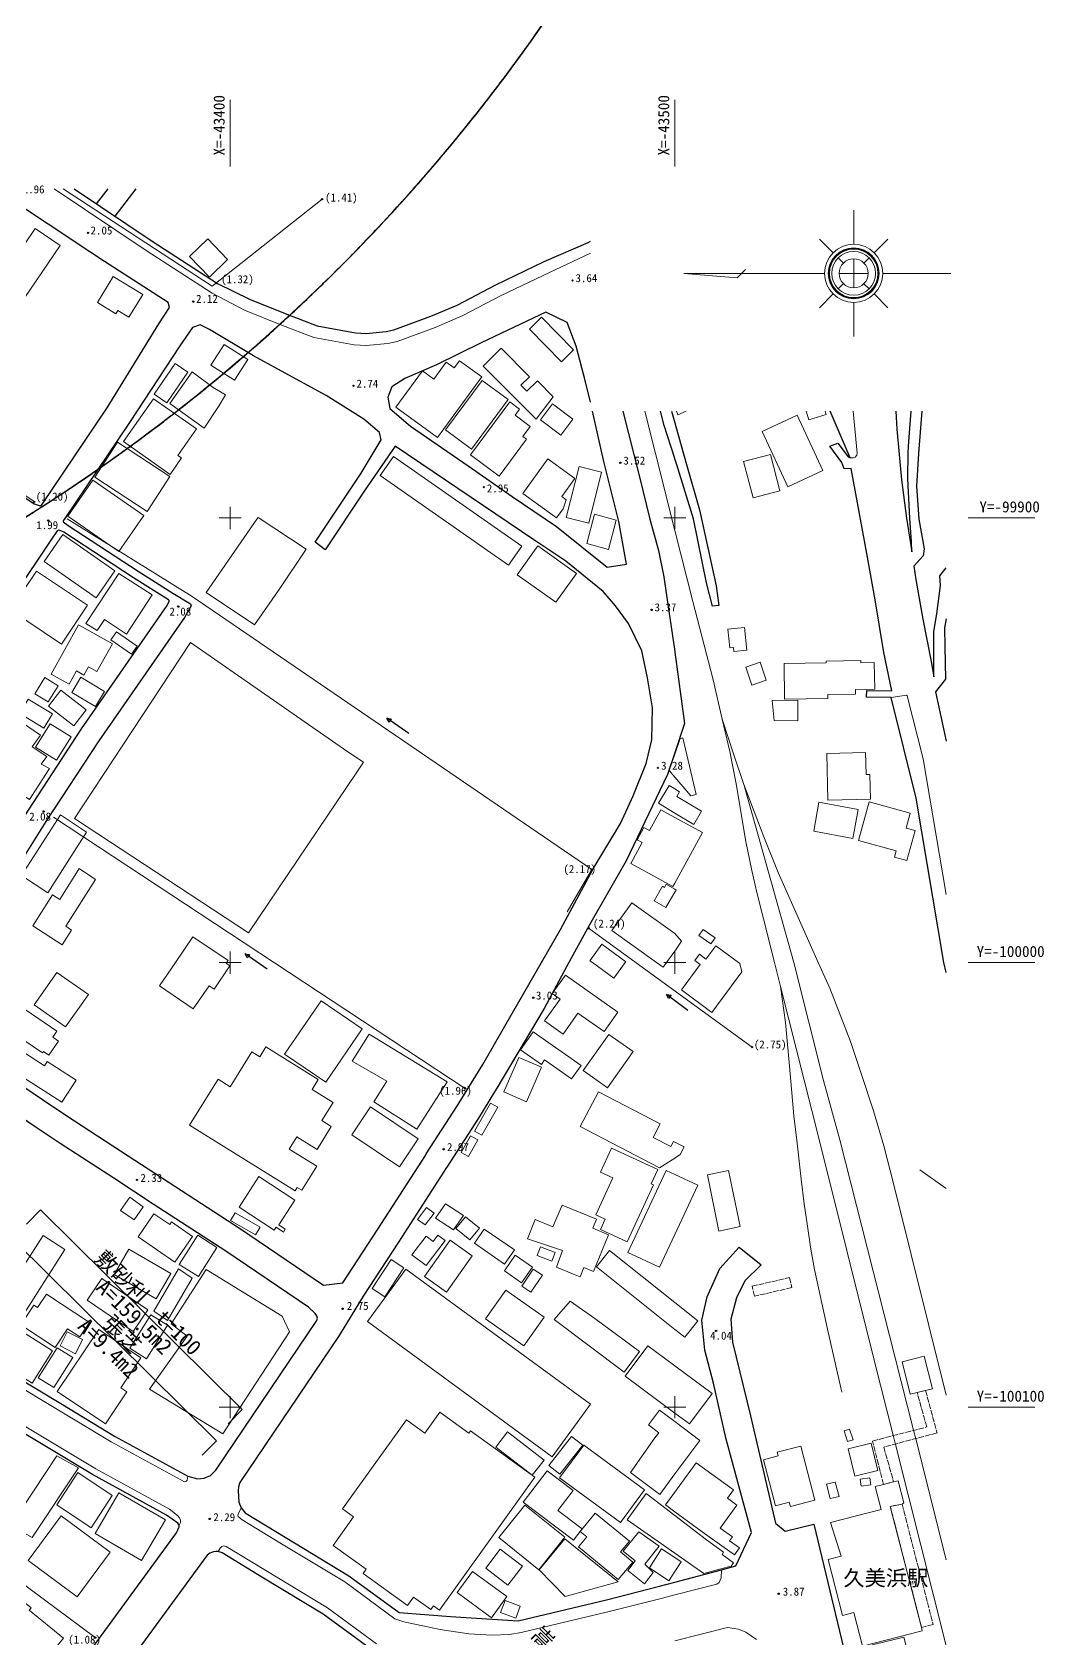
# Model space of a CAD drawing. Header units: metres. Extents: x -18 to 909, y -213 to 1219.
# Drawn here: x 595.5 to 823, y 227.9 to 589.3 of the extents above; entities that cross this region are included whole.
import ezdxf
from ezdxf.enums import TextEntityAlignment as Align

# ---------------------------------------------------------------- set-up
doc = ezdxf.new("R2010")
doc.units = ezdxf.units.M
doc.linetypes.add('CENTER', pattern=[5.08, 3.175, -0.635, 0.635, -0.635])
doc.linetypes.add('DASHED', pattern=[1.524, 1.27, -0.254])
for name, color, linetype in [('D-STR-HTXT', 7, 'Continuous'), ('S-SUV', 7, 'Continuous'), ('S-SUV-CELN', 7, 'Continuous'), ('S-SUV-HTXT', 7, 'Continuous'), ('S-SUV-RAIL', 7, 'Continuous'), ('S-SUV-RIV', 7, 'Continuous'), ('S-SUV-SRVR', 7, 'Continuous'), ('S-SUV-STR', 7, 'Continuous'), ('S-SUV-TTL', 7, 'Continuous')]:
    doc.layers.add(name, color=color, linetype=linetype)
doc.styles.add('JP', font='msgothic.ttc')

msp = doc.modelspace()

# ---------------------------------------------------------------- linework, layer by layer
at = {"layer": 'D-STR-HTXT', "lineweight": 18, "true_color": 0xff0000}
for p, q in [((594.19, 321.18), (597.36, 324.37)), ((597.36, 324.37), (642.72, 279.45)), ((591.53, 317.34), (636.89, 272.41)), ((639.55, 276.25), (642.72, 279.45)), ((633.72, 269.22), (636.89, 272.41))]:
    msp.add_line(p, q, dxfattribs=at)
at = {"layer": 'S-SUV', "lineweight": 13, "true_color": 0xffffff}
for p, q in [((780.23, 541.55), (780.23, 549.18)), ((772.51, 542.72), (775.6, 539.63)), ((787.94, 542.72), (784.85, 539.63)), ((776.76, 538.47), (777.91, 537.32)), ((783.7, 538.47), (782.54, 537.32)), ((773.68, 535), (742.05, 535)), ((742.05, 535), (754, 533.96)), ((754, 533.96), (755.93, 535.88)), ((783.5, 535), (776.96, 535)), ((780.23, 531.73), (780.23, 538.27)), ((802.05, 535), (786.77, 535)), ((776.76, 531.53), (777.91, 532.69)), ((783.7, 531.53), (782.54, 532.68)), ((772.51, 527.28), (775.6, 530.37)), ((780.23, 520.82), (780.23, 528.45)), ((787.94, 527.28), (784.85, 530.37))]:
    msp.add_line(p, q, dxfattribs=at)
for points in [[(721, 539.53), (711.79, 535.21), (700.95, 530.03), (692.18, 525.42), (686.08, 522.84), (677.59, 519.7), (675.48, 519.22), (670.62, 518.79), (667.86, 518.92), (658.79, 520.57), (651.38, 523.45), (643.25, 526.72), (635.93, 530.58), (621.11, 540.16), (600.39, 554)], [(779.41, 493.52), (780.22, 493.53), (780.59, 493.69), (780.95, 494.13), (781.01, 494.58), (780.1, 504)], [(801, 395.34), (795.85, 425.83), (792.27, 439.97), (792.1, 440.13), (788.66, 439.62)], [(626.37, 257.05), (609.75, 266.12), (593.68, 275.83), (574.39, 287.48), (555.36, 298.99), (537.51, 309.58), (517.74, 321.52), (494.84, 335.32), (491.26, 337.49), (485.45, 340.9), (472.05, 348.93), (453.22, 360.41), (427.79, 375.69), (420.65, 380)], [(434.21, 380), (456.84, 366.41), (475.66, 354.93), (489.06, 346.89), (494.86, 343.5), (498.51, 341.28), (521.27, 327.57), (541.08, 315.6), (558.98, 304.98), (577.65, 293.69), (597.03, 281.98), (613.24, 272.19), (629.73, 263.2)], [(630.45, 264.51), (630.32, 263.56), (630.14, 263.34), (629.73, 263.2)], [(628.53, 253.5), (628.79, 254.08), (628.82, 254.6), (628.59, 255.15), (628.17, 255.66), (626.37, 257.05)], [(642.47, 257.37), (641.85, 256.06), (641.75, 255.69), (641.79, 255.4), (642.72, 254.67)], [(642.72, 254.67), (651.56, 249.27), (665.76, 240.69), (677.01, 232.43)], [(637.27, 247.57), (637.78, 248.27), (638.11, 248.65), (638.47, 248.8), (639.07, 248.7)], [(639.07, 248.7), (647.99, 243.24), (661.87, 234.86), (672.87, 226.79)], [(740, 237.8), (749.45, 240.19), (749.99, 240.59), (750.4, 241.64), (750.51, 243.39)], [(705.41, 229.33), (725.27, 234.07), (737.21, 237.09), (740, 237.8)], [(740, 237.8), (740, 237.8)], [(677.01, 232.43), (679.07, 231.76), (687.22, 230), (693.64, 229.04), (698.81, 228.72), (702.83, 228.89), (705.41, 229.33)], [(740, 227.48), (751.88, 230.49), (754.32, 230.1), (755.96, 229.39), (758.38, 227.77)]]:
    msp.add_lwpolyline(points, dxfattribs=at)
at = {"layer": 'S-SUV', "lineweight": 25, "true_color": 0xffffff}
for points in [[(680.17, 431.53), (675.24, 434.95)], [(675.73, 434.07), (675.24, 434.95)], [(675.24, 434.95), (676.24, 434.81)], [(676.24, 434.81), (675.73, 434.07)], [(648.28, 378.5), (643.38, 381.96)], [(643.85, 381.07), (643.38, 381.96)], [(643.38, 381.96), (644.37, 381.81)], [(644.37, 381.81), (643.85, 381.07)], [(742.93, 369.2), (738.16, 372.85)], [(738.61, 371.94), (738.16, 372.85)], [(738.16, 372.85), (739.15, 372.66)], [(739.15, 372.66), (738.61, 371.94)]]:
    msp.add_lwpolyline(points, dxfattribs=at)
at = {"layer": 'S-SUV', "lineweight": 13, "true_color": 0xffffff}
for radius in [6.55, 5.72, 5.66, 5.59, 5.51, 5.45, 4.91, 3.27]:
    msp.add_circle((780.23, 535), radius, dxfattribs=at)
at = {"layer": 'S-SUV-CELN', "linetype": 'CENTER', "lineweight": 25, "true_color": 0xffffff}
for start, end in [(248.8722, 247.7276), (251.6868, 248.8722), (251.7369, 251.6868), (254.6017, 251.7369), (255.646, 254.6017)]:
    msp.add_arc((381.66, 819.2), 400, start, end, dxfattribs=at)
at = {"layer": 'S-SUV-RAIL', "lineweight": 13, "true_color": 0xffffff}
for points in [[(740, 477.17), (735.62, 494.46), (733.22, 504)], [(740, 477.17), (740, 477.17)], [(750.62, 434.77), (748.65, 443.6), (744.05, 461.19), (740, 477.17)], [(762.41, 380), (759.92, 389.86), (758.42, 395.78), (757.34, 400.72), (755.96, 407.19), (753.77, 420.22), (752.35, 427.48), (750.62, 434.77)], [(755.5, 420.03), (753.27, 426.75), (750.62, 434.77)], [(772.27, 380), (763.25, 400.29), (760.01, 408.28), (757.83, 413.95), (755.5, 420.03)], [(766.8, 380), (758.82, 408.35), (755.5, 420.03)], [(763.77, 374.62), (762.41, 380)], [(762.41, 380), (762.41, 380)], [(766.8, 380), (773.47, 353.5), (777.08, 340.14), (789.59, 291.1), (793.67, 274.85)], [(766.8, 380), (766.8, 380)], [(774.83, 374.25), (772.27, 380)], [(772.27, 380), (772.27, 380)], [(763.77, 374.62), (764.9, 366.49), (765.77, 356.71), (766.74, 345.55), (767.49, 339.35), (768.4, 331.3), (769.08, 325.76), (769.84, 320.71), (770.6, 315.57), (771.41, 310.97), (774.36, 297.58), (777.57, 283.41)], [(772.65, 339.58), (763.77, 374.62)], [(801, 282.73), (789.16, 330.33), (787.01, 338.75), (784.69, 346.65), (782.02, 354.84), (779.54, 362.25), (774.83, 374.25)], [(789.09, 273.7), (784.85, 290.56), (772.65, 339.58)], [(793.67, 274.85), (794.17, 272.86)], [(789.61, 271.64), (789.09, 273.7)], [(801, 226.33), (789.61, 271.64)], [(794.17, 272.86), (801, 245.68)]]:
    msp.add_lwpolyline(points, dxfattribs=at)
at = {"layer": 'S-SUV-RIV', "lineweight": 13, "true_color": 0x0000ff}
for points in [[(602.4, 554), (635.93, 532.12), (660.69, 551.7)], [(505.21, 543.47), (523.66, 531.96), (540.09, 520.43), (560.3, 507.16), (578.03, 495.62), (596.11, 483.53)], [(721.32, 400.9), (631.46, 462.35), (603.31, 479.83)], [(692.84, 351.66), (600.26, 412.71)], [(721.32, 400.9), (715.79, 391.42)], [(757.4, 360.97), (720.62, 387.72)], [(795.11, 333.37), (801, 329.18)], [(609.65, 228.18), (542.63, 278.02), (502.03, 285.02)]]:
    msp.add_lwpolyline(points, dxfattribs=at)
at = {"layer": 'S-SUV-SRVR', "lineweight": 25, "true_color": 0x808080}
for points in [[(608.42, 539.82), (589.69, 552.32), (587.12, 554)], [(604.89, 554), (622.48, 542.25), (637.16, 532.75), (644.35, 529.19), (652.37, 525.96), (659.53, 523.18), (668.16, 521.61), (670.57, 521.49), (675.05, 521.89), (676.81, 522.3), (685.09, 525.35), (691.02, 527.86), (699.74, 532.45), (710.63, 537.65), (720.48, 541.95)], [(612.46, 554), (609.89, 550.66)], [(618.76, 554), (614.06, 547.88)], [(720.48, 541.95), (721, 542.22)], [(623.95, 523.62), (626.35, 527.35), (626.03, 528.48), (611.72, 537.64), (608.42, 539.82)], [(523.29, 531.38), (534.98, 523.3), (554.02, 510.85), (578.53, 494.82), (595.89, 483.16)], [(721, 506), (719.94, 510.63), (717.79, 518.64), (715.77, 523.96), (710.96, 526.26), (696.41, 519.35), (686.4, 514.45), (679.25, 511.37), (676.32, 509.49), (675.43, 507.19)], [(597.77, 483.19), (612.3, 504.73), (623.95, 523.62)], [(659.08, 474.55), (669.45, 490.08), (673.94, 497.58), (673.61, 499.22), (670.07, 502.21), (661.58, 507.53), (654.02, 511.66), (645.23, 516.48), (635.35, 522.37), (633.26, 523.4), (631.51, 522.83), (628.66, 518.7)], [(628.66, 518.7), (617.32, 501.44), (602.78, 479.89)], [(675.43, 507.19), (675.92, 504.57), (680.56, 500.61), (693.5, 491.69), (703.44, 484.84), (713.4, 478.09), (724.82, 468.9), (729.11, 469.63), (727.44, 479.2), (724.06, 492.65), (721.46, 504)], [(728.32, 504), (732.08, 489.27), (734.41, 479.7), (736.33, 472.7), (737.52, 466.73), (738.64, 458.99), (740, 449.98)], [(740, 493.33), (737.58, 500.77), (736.79, 504)], [(739.29, 504), (740, 501.39)], [(779.41, 493.52), (774.95, 504)], [(789.68, 504), (789.9, 499.98), (790.98, 488.53), (792.13, 479.96), (793.27, 472.4)], [(792.65, 497.17), (793.15, 504)], [(795.52, 504), (795.52, 503.99), (794.98, 496.46)], [(740, 501.39), (740, 501.39)], [(740, 501.39), (740.22, 500.58), (742.59, 492), (745.56, 481.8), (749.33, 464.74), (749.87, 460.28)], [(710.02, 380), (714.27, 387.43), (721.65, 401.05), (727.77, 411.26), (730.66, 417.49), (733.54, 424.75), (734.85, 430.11), (735, 437.25), (733.89, 444.07), (732.61, 450.1), (729.62, 456.27), (726.69, 460.23), (723.92, 463.46), (715.52, 470.26), (708.27, 475.08), (677.08, 496.17), (670.13, 486), (661.36, 472.81)], [(774.84, 496.12), (776.64, 496.84)], [(783.17, 441.19), (788.79, 441.11), (786.99, 449.7), (785.04, 461.6), (783.19, 471.98), (779.65, 491.09), (778.08, 491.04), (777.59, 492.49), (774.84, 496.12)], [(776.64, 496.84), (778.99, 493.76), (779.41, 493.52)], [(792.48, 494.75), (792.65, 497.17)], [(794.98, 496.46), (794.84, 494.46)], [(740, 493.32), (740, 493.33)], [(748.5, 460.13), (747.1, 465.39), (744.17, 479.8), (740.44, 491.96), (740, 493.32)], [(793.27, 472.4), (793.25, 474.6), (792.89, 479.96), (792.42, 488.77), (792.48, 494.75)], [(794.84, 494.46), (794.36, 487.14), (794.9, 479.73), (796.05, 473.08), (795.86, 471.44), (793.79, 469.13)], [(595.89, 483.16), (597.24, 482.71), (597.46, 482.78), (597.77, 483.19)], [(602.57, 476.79), (601.89, 477.11), (601.45, 477.22), (601.08, 477.06), (599.66, 475.02)], [(602.78, 479.89), (602.44, 479.34), (602.44, 479.12), (603.55, 478.3)], [(603.55, 478.3), (619.28, 468.04), (627.11, 463.08)], [(599.66, 475.02), (591.52, 462.77), (586.73, 455.71), (587.95, 454.84), (577.94, 440.49), (572.63, 432.61), (571.37, 433.43), (556.24, 408.59), (542, 387.15)], [(626.14, 461.56), (618.28, 466.54), (602.57, 476.79)], [(661.36, 472.81), (659.08, 474.55)], [(793.79, 469.13), (794.18, 466.14), (795.78, 457.24), (797.63, 447.67), (798.23, 444.23), (798.25, 451.24)], [(798.26, 454.49), (798.93, 458.42), (799.72, 464.78), (799.57, 467.01)], [(799.57, 467.01), (801, 468.75)], [(627.11, 463.08), (631.09, 460.67), (631.25, 460.2), (629.69, 457.62)], [(572.67, 380), (581.38, 393.32), (594.61, 414.28), (606.55, 432.53), (625.82, 460.3)], [(625.82, 460.3), (626.28, 461.29), (626.28, 461.4), (626.14, 461.56)], [(749.87, 460.28), (748.5, 460.13)], [(629.69, 457.62), (610.44, 429.9), (598.55, 411.73), (585.32, 390.77), (578.28, 380)], [(801, 457.27), (800.66, 455.27)], [(798.25, 451.24), (798.26, 454.49)], [(800.66, 455.27), (800.74, 451.07)], [(740, 449.98), (740, 449.98)], [(740, 449.98), (740.03, 449.78), (742.19, 433.8), (740, 427.18)], [(800.74, 451.07), (800.88, 443.75), (798.65, 440.85), (801, 429.81)], [(783.12, 439.71), (783.17, 441.19)], [(788.66, 439.62), (783.12, 439.71)], [(800.53, 380), (794.26, 416.97), (788.66, 439.62)], [(740, 427.18), (738.39, 422.31), (729.04, 402.87), (720.81, 388.51), (716.2, 380)], [(696.84, 357.06), (703.53, 368.67), (710.02, 380)], [(716.2, 380), (710.62, 369.69), (699.96, 351.76), (699.48, 350.94)], [(710.02, 380), (710.02, 380)], [(716.2, 380), (716.2, 380)], [(801, 377.76), (800.53, 380)], [(800.53, 380), (800.53, 380)], [(657.6, 302.47), (639.01, 315.1), (622.7, 325.65), (613.83, 331.5), (601.77, 339.33), (596.57, 342.77), (583.92, 351.29), (576.79, 355.8), (569.17, 360.88), (561.93, 365.49), (557.44, 368.38)], [(572.43, 365.91), (580.04, 360.83), (587.19, 356.32), (599.87, 347.78), (605.01, 344.38), (617.06, 336.55), (626.02, 330.65), (642.34, 320.08), (660.97, 307.44)], [(665.33, 308), (673.22, 320.07), (683.89, 336.62), (684.11, 336.96), (691.15, 347.86), (696.84, 357.06)], [(699.48, 350.94), (695.83, 344.97), (688.72, 333.95), (688.68, 333.89), (677.86, 317.11), (669.94, 304.99), (664.48, 296.13), (642.16, 263.06), (641.86, 262.1)], [(625.66, 255.73), (609, 264.83), (588.69, 277.1), (574.32, 285.77), (554.61, 297.69), (536.7, 308.31), (516.86, 320.3), (494.11, 334.01), (490.52, 336.19)], [(530.1, 323.93), (541.89, 316.86), (559.73, 306.28), (577.72, 295.4), (602.25, 280.59), (614, 273.49), (630.45, 264.51)], [(750.51, 243.39), (753.73, 244.3), (757.21, 251.85), (751.58, 272.8), (748.69, 285.42), (746.72, 292.83), (746.05, 299.59), (747.25, 304.8), (750.16, 311.16), (754.45, 315.98)], [(754.45, 315.98), (759.39, 312.05)], [(759.39, 312.05), (755.73, 308.42), (753.86, 304.59), (752.62, 299.79), (752.99, 294.64), (756.99, 278.04), (762.62, 253.95), (764.81, 252.11), (771.29, 253.72)], [(660.97, 307.44), (665.33, 308)], [(659.5, 299.48), (659.63, 300.04), (659.51, 300.52), (659.13, 301.06), (657.6, 302.47)], [(630.45, 264.51), (632.67, 263.89), (634.16, 264.04), (635.6, 264.61), (636.79, 265.83), (659.5, 299.48)], [(641.86, 262.1), (641.79, 261.21), (641.95, 258.63), (642.47, 257.37)], [(642.47, 257.37), (643.37, 256.26), (643.6, 256.12)], [(628.53, 253.5), (628.2, 253.92), (625.66, 255.73)], [(627.94, 251.77), (628.54, 253.13), (628.53, 253.5)], [(643.6, 256.12), (652.4, 250.75), (666.7, 242.11), (678.02, 233.8)], [(771.29, 253.72), (778.8, 222.17)], [(589.86, 199.61), (604.08, 219.16), (627.94, 251.77)], [(634.8, 246.76), (610.84, 214), (596.73, 194.61)], [(637.27, 247.57), (636.75, 247.56), (636.27, 247.44), (635.46, 247.21), (634.8, 246.76)], [(638.18, 247.25), (637.27, 247.57)], [(671.87, 225.42), (660.93, 233.45), (647.15, 241.77), (638.18, 247.25)], [(740, 240.67), (750.51, 243.39)], [(704.78, 231.95), (724.63, 236.69), (736.56, 239.78), (740, 240.67)], [(740, 240.67), (740, 240.67)], [(678.02, 233.8), (689.53, 232.93), (704.78, 231.95)]]:
    msp.add_lwpolyline(points, dxfattribs=at)
for centre in [(660.69, 551.7), (608, 544.11), (636.89, 532.8), (716.99, 533.39), (631.69, 528.64), (667.74, 509.73), (727.73, 492.4), (697.05, 486.91), (595.74, 483.41), (599.07, 479.41), (628.32, 460.04), (734.77, 459.29), (736.18, 423.79), (598.07, 413.98), (721.32, 400.9), (720.62, 387.72), (708.17, 372.09), (757.4, 360.97), (692.84, 351.66), (688.04, 338), (619.05, 331.14), (665.29, 302.16), (749.28, 297.14), (635.39, 254.86), (763.38, 238.06), (609.65, 228.18)]:
    msp.add_circle(centre, 0.15, dxfattribs=at)
at = {"layer": 'S-SUV-STR', "lineweight": 13, "true_color": 0x808080}
for points in [[(592.39, 527.47), (586.76, 531.28), (596.13, 545.11), (601.75, 541.3), (592.39, 527.47)], [(630.87, 538.81), (634.95, 542.74), (639.41, 538.1), (635.34, 534.18), (630.87, 538.81)], [(613.7, 534.31), (620.35, 530.25), (619.27, 528.49), (617.2, 525.17), (614.7, 526.61), (614.31, 525.93), (610.13, 528.45), (613.7, 534.31)], [(714.49, 515.12), (707.31, 522.43), (710.04, 525.11), (717.22, 517.81), (714.49, 515.12)], [(640.98, 510.96), (635.66, 514.34), (638.63, 519.02), (643.96, 515.64), (640.98, 510.96)], [(708.2, 502.84), (696.93, 514.16), (700.93, 518.14), (707.29, 511.74), (705.4, 509.86), (706.74, 508.52), (709.08, 510.84), (712.64, 507.26), (708.8, 502.2), (708.2, 502.84)], [(625.73, 505.87), (622.9, 507.85), (627.66, 514.74), (630.49, 512.77), (625.73, 505.87)], [(696.56, 511.76), (686.6, 498.09), (677.28, 504.89), (683.22, 513.06), (685.8, 511.18), (688.61, 515.04), (690.41, 513.73), (691.6, 515.36), (696.56, 511.76)], [(634.13, 500.16), (626.42, 505.74), (631.47, 512.87), (636.14, 509.36), (638.92, 507.67), (637.49, 505.3), (634.13, 500.16)], [(688.46, 499.8), (696.66, 510.91), (702.5, 506.61), (694.3, 495.49), (688.46, 499.8)], [(626.47, 489.8), (616, 497.17), (622.77, 506.8), (632.45, 500), (628.26, 494.04), (629.06, 493.48), (626.47, 489.8)], [(694.06, 494.15), (702.86, 506.1), (705.1, 504.45), (704.09, 503.07), (707.49, 500.56), (705.82, 498.29), (706.63, 497.69), (700.52, 489.39), (694.06, 494.15)], [(714.4, 498.64), (709.82, 502.03), (712.48, 505.63), (717.06, 502.23), (714.4, 498.64)], [(742.58, 504), (740.68, 503.18), (740.38, 504)], [(767.48, 503.08), (773.28, 490.66), (765.44, 487), (759.64, 499.42), (767.48, 503.08)], [(773.84, 504), (774.07, 503.23), (770.14, 502.05), (769.55, 504)], [(621.36, 481.47), (609.56, 489.13), (614.66, 497), (626.46, 489.34), (621.36, 481.47)], [(702.62, 469.4), (673.76, 489.57), (676.7, 493.78), (705.57, 473.61), (702.62, 469.4)], [(713.38, 479.99), (705.81, 485.52), (711.46, 493.26), (717.52, 488.83), (714.57, 484.79), (715.53, 484.09), (714.89, 482.05), (713.38, 479.99)], [(715.58, 480.07), (718.46, 491.55), (723.54, 490.27), (720.66, 478.79), (715.58, 480.07)], [(757.6, 484.51), (755.48, 492.69), (761.49, 494.24), (763.6, 486.07), (757.6, 484.51)], [(614.93, 472.42), (603.48, 480.37), (609.13, 488.52), (620.58, 480.57), (614.93, 472.42)], [(720.23, 474.21), (721.97, 480.82), (726.84, 479.53), (725.11, 472.93), (720.23, 474.21)], [(645.48, 455.94), (634.63, 463.19), (646, 479.71), (646.28, 480.13), (657.07, 472.95), (651.18, 464.12), (645.48, 455.94)], [(609.89, 462.04), (598.15, 470.2), (602.35, 476.25), (614.09, 468.09), (609.89, 462.04)], [(713.24, 461.02), (704.57, 467.21), (709.19, 473.69), (717.87, 467.5), (713.24, 461.02)], [(602.06, 451.62), (590.59, 459.32), (596.45, 468.05), (607.92, 460.34), (602.06, 451.62)], [(616.65, 453.89), (611.75, 457.12), (610.12, 454.66), (607.51, 456.27), (614.94, 467.53), (622.46, 462.68), (616.65, 453.89)], [(610.04, 445.47), (608.12, 446.54), (607.08, 444.64), (605.42, 445.58), (603.79, 442.64), (599.75, 444.88), (605.9, 455.93), (613.53, 451.69), (610.04, 445.47)], [(755.67, 455.37), (756.17, 450.27), (753.28, 449.99), (753.19, 450.87), (752.35, 450.79), (751.93, 455), (755.67, 455.37)], [(644.1, 386.67), (605, 412.41), (631.04, 451.98), (666.48, 427.38), (669.95, 425.07), (668.45, 422.82), (644.1, 386.67)], [(617.8, 449.32), (613.15, 452.55), (614.4, 454.39), (619.06, 451.16), (617.8, 449.32)], [(757.3, 442.42), (755.94, 446.46), (759.19, 447.54), (760.54, 443.5), (757.3, 442.42)], [(764.58, 447.27), (774.02, 447.41), (774.02, 447.78), (781.85, 447.9), (781.86, 447.44), (784.87, 447.48), (784.96, 441.5), (780.65, 441.44), (780.67, 440.35), (774.41, 440.25), (774.43, 439.42), (764.7, 439.27), (764.58, 447.27)], [(599.09, 438.61), (596.08, 440.45), (598.31, 444.1), (601.32, 442.26), (599.09, 438.61)], [(604.81, 433.21), (599.11, 437.63), (601.89, 441.26), (607.59, 436.85), (604.81, 433.21)], [(609.7, 437.56), (604.35, 440.77), (606.38, 444.15), (611.73, 440.94), (609.7, 437.56)], [(598.08, 432.75), (592.67, 436.05), (594.6, 439.22), (600.01, 435.92), (598.08, 432.75)], [(761.9, 438.92), (767.69, 439), (767.64, 434.35), (762.33, 434.41), (761.9, 438.92)], [(594.89, 416.65), (592.19, 418.37), (593.39, 420.11), (585.49, 425.49), (591.88, 434.87), (597.31, 431.17), (595.5, 428.52), (598.75, 426.36), (597.49, 424.6), (599.34, 423.63), (594.89, 416.65)], [(600.94, 425.48), (596.2, 428.44), (599.53, 433.68), (604.26, 430.73), (600.94, 425.48)], [(740, 426.83), (741.21, 430.41), (741.82, 430.55), (744.82, 417.8), (743.61, 417.51), (740, 421.72), (740, 421.72)], [(740, 421.72), (738.76, 423.17), (740, 426.83)], [(740, 426.83), (740, 426.83)], [(774.16, 427.01), (782.88, 427.21), (783, 422.3), (783.86, 422.32), (784, 416.72), (774.41, 416.49), (774.16, 427.01)], [(740, 413.61), (736.31, 415.81), (738.7, 419.83), (740, 419.05)], [(740, 419.05), (740, 419.05), (741.05, 418.42), (740.43, 417.37), (746.02, 414.04), (744.26, 411.07), (740, 413.61)], [(780.07, 407.93), (771.23, 409.54), (772.42, 416.04), (781.26, 414.43), (780.07, 407.93)], [(783.69, 416.14), (792.94, 413.61), (792.02, 410.24), (794.04, 409.69), (792.2, 402.97), (789.4, 403.73), (789.77, 405.1), (781.31, 407.42), (783.69, 416.14)], [(598.98, 395.71), (593.09, 399.57), (601.82, 413.19), (607.7, 409.33), (598.98, 395.71)], [(740, 397.87), (739.58, 397.1), (730.12, 402.27), (732.69, 406.97), (731.56, 407.59), (733.06, 410.35), (734.32, 409.67), (736.88, 414.35), (740, 412.64)], [(740, 413.61), (740, 413.61)], [(740, 412.64), (746.22, 409.24), (740, 397.87), (740, 397.87)], [(740, 412.64), (740, 412.64)], [(602.19, 383.97), (595.58, 388.24), (600.01, 395.25), (601.65, 394.21), (606.02, 401.12), (609.71, 398.68), (603.01, 388.16), (604.33, 387.32), (602.19, 383.97)], [(740, 395.83), (737.99, 392.35), (735.32, 393.9), (737.22, 397.15), (737.66, 396.88), (738.07, 397.6), (740, 396.5)], [(740, 396.5), (740, 396.5), (740.29, 396.25), (740, 395.83)], [(740, 395.83), (740, 395.83)], [(735.9, 380), (725.82, 387.19), (730.3, 393.45), (740, 386.52)], [(748.11, 384.19), (745.43, 386.07), (746.37, 387.41), (749.05, 385.53), (748.11, 384.19)], [(627.67, 380), (631.63, 385.82), (639.51, 380.47), (639.2, 380)], [(721.47, 380), (720.92, 380.4), (723.6, 384.1), (728.99, 380.19), (728.85, 380), (728.85, 380)], [(740, 386.52), (740, 386.52), (741.52, 384.84), (740, 382.58)], [(745.11, 380), (744.5, 380.45), (745.53, 381.85), (747, 380.76), (749.24, 383.79), (754.35, 380)], [(639.2, 380), (639.2, 380), (639.09, 379.85), (639.93, 379.29), (636.36, 374.04), (635.24, 374.8), (631.7, 369.6), (624.11, 374.76), (627.67, 380)], [(627.67, 380), (627.67, 380)], [(728.85, 380), (726.31, 376.49), (721.47, 380)], [(721.47, 380), (721.47, 380)], [(735.9, 380), (735.9, 380)], [(738.16, 380), (738.16, 380), (737.39, 378.93), (735.9, 380)], [(740, 382.58), (740, 382.58), (738.16, 380)], [(754.35, 380), (754.35, 380), (754.65, 379.78), (755.07, 377.93), (748.32, 368.79), (741.5, 373.83), (745.73, 379.54), (745.11, 380)], [(745.11, 380), (745.11, 380)], [(602.98, 365.52), (595.89, 370.46), (601.01, 377.75), (608.11, 372.81), (602.98, 365.52)], [(715.38, 377.18), (727.21, 368.82), (724.13, 364.46), (718.21, 368.64), (714.88, 363.92), (710.72, 366.86), (714.2, 371.79), (712.45, 373.03), (715.38, 377.18)], [(599.2, 359.14), (597.98, 359.98), (597.77, 359.68), (590.56, 364.6), (593.88, 369.47), (601.04, 364.59), (600.09, 363.21), (601.39, 362.33), (599.2, 359.14)], [(661.49, 353.07), (652.24, 359.37), (660.45, 371.42), (669.7, 365.11), (661.49, 353.07)], [(682.01, 342.51), (672.3, 348.65), (675.25, 353.3), (667.47, 357.82), (671.29, 363.88), (688.78, 353.2), (682.01, 342.51)], [(708.11, 364.41), (718.91, 356.85), (716.8, 353.83), (710.7, 358.1), (709.98, 357.08), (705.28, 360.37), (708.11, 364.41)], [(719.41, 355.69), (725.17, 363.85), (730.65, 359.97), (724.89, 351.82), (719.41, 355.69)], [(602.14, 348.57), (590.47, 356.09), (593.04, 360.14), (598.23, 356.79), (598.85, 357.76), (605.35, 353.58), (602.14, 348.57)], [(654.59, 328.68), (630.85, 343.4), (637.28, 353.77), (639.99, 352.08), (644.86, 359.94), (646.66, 358.82), (648.02, 361.02), (659.82, 353.71), (658.41, 351.44), (663.15, 348.49), (660.64, 344.45), (662.74, 343.15), (659.53, 337.98), (655, 340.79), (653.3, 338.06), (659.48, 334.23), (656.1, 328.78), (655.05, 329.44), (654.59, 328.68)], [(701.51, 350.89), (704.9, 358.68), (710.03, 356.45), (706.65, 348.66), (701.51, 350.89)], [(740, 336.04), (736.55, 333.82), (718.74, 343.12), (722.83, 350.96), (736.73, 343.7), (735.15, 340.68), (739.11, 338.61), (739.72, 339.76), (740, 339.61)], [(678.07, 334.04), (667.38, 341.23), (671.59, 347.54), (682.28, 340.35), (678.07, 334.04)], [(696.57, 341.17), (694.95, 342.06), (698.54, 348.35), (700.16, 347.45), (696.57, 341.17)], [(693.57, 336.36), (691.92, 337.31), (694.07, 341.05), (695.72, 340.1), (693.57, 336.36)], [(725.76, 338.24), (736.15, 333.43), (734.67, 330.23), (735.21, 329.98), (729.28, 317.18), (723.26, 319.97), (724.34, 322.31), (722.2, 323.3), (726.03, 331.58), (723.27, 332.86), (725.76, 338.24)], [(740, 339.61), (740, 339.61), (742.1, 338.52), (741.21, 336.82), (740, 336.04)], [(740, 318.87), (740, 318.87), (736.57, 311.5), (729.47, 314.8), (738.05, 333.24), (740, 332.33)], [(740, 336.04), (740, 336.04)], [(749.93, 319.62), (747.32, 332.26), (752.11, 333.24), (754.72, 320.61), (749.93, 319.62)], [(649.89, 319.85), (642.02, 325.02), (646.47, 331.88), (654.55, 326.57), (650.92, 321.01), (652.36, 320.06), (651.96, 319.4), (650.31, 320.49), (649.89, 319.85)], [(740, 332.33), (740, 332.33)], [(740, 332.33), (745.15, 329.93), (740, 318.87)], [(618.37, 322.13), (615.34, 324.25), (617.42, 327.23), (620.46, 325.1), (618.37, 322.13)], [(690.23, 319.87), (686.19, 322.48), (688.44, 325.73), (692.48, 323.11), (690.23, 319.87)], [(712.6, 320.55), (714.63, 325.47), (722.39, 322.28), (721.54, 320.23), (725.12, 318.75), (721.72, 310.53), (719.56, 311.42), (718.68, 309.29), (717.2, 309.9), (713.38, 311.51), (714.74, 315.24), (706.9, 317.84), (708.57, 322.2), (712.6, 320.55)], [(627.55, 312.64), (619.27, 318.31), (622.84, 323.52), (626.39, 321.07), (626.81, 321.68), (631.54, 318.42), (627.55, 312.64)], [(645.7, 318.77), (640.08, 322.02), (641.15, 323.72), (646.77, 320.47), (645.7, 318.77)], [(683.85, 320.98), (682.11, 322.25), (684.17, 324.94), (685.9, 323.67), (683.85, 320.98)], [(693.91, 317.63), (690.76, 320.19), (692.93, 322.81), (696.07, 320.25), (693.91, 317.63)], [(587.08, 290.84), (582.15, 294), (597.91, 318.64), (602.84, 315.48), (587.08, 290.84)], [(632.84, 309.4), (628.55, 312.13), (632.72, 318.66), (637.01, 315.93), (632.84, 309.4)], [(684.09, 311.84), (680.85, 314.24), (684.07, 318.48), (685.65, 317.28), (686.7, 318.67), (688.37, 317.47), (684.09, 311.84)], [(701.7, 312.2), (694.94, 316.88), (697.15, 320.07), (703.91, 315.39), (701.7, 312.2)], [(623.36, 304.35), (613.93, 309.82), (617.24, 315.52), (626.67, 310.05), (623.36, 304.35)], [(688.62, 305.9), (683.7, 309.42), (689.51, 317.54), (694.43, 314.02), (688.62, 305.9)], [(712.31, 312.83), (709.05, 314.1), (709.81, 316.04), (713.07, 314.76), (712.31, 312.83)], [(740, 297.49), (722.35, 311.54), (725.29, 315.23), (740, 303.52)], [(638.36, 274.01), (621.88, 284.02), (630.32, 295.96), (626.7, 298.78), (634.57, 311), (651.72, 300.49), (653.35, 296.98), (638.36, 274.01)], [(625.89, 299.53), (622.82, 301.62), (628.41, 311.14), (631.48, 309.04), (625.89, 299.53)], [(712.38, 268.87), (670.91, 299.26), (679.54, 311.04), (721.01, 280.65), (712.38, 268.87)], [(674.79, 304.84), (671.92, 306.72), (676.22, 313.25), (679.09, 311.37), (674.79, 304.84)], [(705.51, 307.96), (701.66, 310.65), (704.13, 314.19), (707.99, 311.5), (705.51, 307.96)], [(707.65, 305.84), (705.56, 307.24), (708.13, 311.07), (710.22, 309.67), (707.65, 305.84)], [(618.15, 297.04), (607.8, 304.08), (611.11, 308.95), (621.46, 301.91), (618.15, 297.04)], [(600.64, 293.39), (592.89, 298.49), (595.84, 302.97), (596.66, 302.43), (598.66, 305.45), (608.33, 299.05), (606.17, 295.79), (603.43, 297.6), (600.64, 293.39)], [(706.06, 293.77), (697.43, 299.85), (701.98, 306.3), (710.61, 300.23), (706.06, 293.77)], [(722.02, 299.95), (732.02, 292.5), (728.58, 287.9), (712.9, 299.74), (716.46, 303.83), (722.02, 299.95)], [(621.19, 290.91), (617.44, 293.24), (622.17, 300.75), (625.92, 298.42), (621.19, 290.91)], [(740, 303.52), (740, 303.52)], [(740, 303.52), (745.16, 299.41), (742.22, 295.72), (740, 297.49), (740, 297.49)], [(595.46, 285.4), (588.7, 289.67), (593.29, 296.94), (600.05, 292.66), (595.46, 285.4)], [(611.94, 276.27), (601.1, 283.51), (610.43, 297.48), (619.91, 291.14), (615.37, 284.34), (616.72, 283.44), (611.94, 276.27)], [(605.18, 292.04), (601.74, 293.77), (603.33, 296.94), (606.77, 295.2), (605.18, 292.04)], [(600.32, 284.43), (596.81, 286.58), (601.07, 293.34), (604.59, 291.19), (600.32, 284.43)], [(740, 278.67), (728.84, 286.99), (733.93, 293.82), (740, 289.29)], [(740, 289.29), (740, 289.29), (748.37, 283.05), (743.28, 276.23), (740, 278.67)], [(792.95, 282.91), (791.13, 290.2), (796.09, 291.45), (797.92, 284.15), (796.39, 283.77), (794.51, 283.3), (792.95, 282.91)], [(685.1, 234.51), (681.23, 237.3), (679.85, 235.38), (669.88, 242.57), (670.58, 243.55), (663.13, 248.92), (667.75, 255.32), (665.23, 257.14), (679.68, 277.15), (683.79, 274.18), (687.17, 278.87), (693.7, 274.16), (694.05, 274.65), (708.54, 264.23), (687.06, 234.37), (685.69, 235.35), (685.1, 234.51)], [(734.06, 276.01), (736.59, 279.35), (740, 276.77), (740, 276.77)], [(740, 278.67), (740, 278.67)], [(740, 265.03), (740, 265.03), (736.62, 260.39), (730.04, 265.33), (735.54, 273.11), (736.4, 274.25), (734.06, 276.01)], [(740, 276.77), (745.65, 272.49), (740, 265.03)], [(778.83, 272.26), (778.06, 274.68), (779.32, 275.08), (780.09, 272.66), (778.83, 272.26)], [(707.92, 264.69), (699.73, 271.02), (702.39, 274.45), (710.58, 268.12), (707.92, 264.69)], [(714.16, 264.92), (711.67, 266.87), (716.8, 273.41), (719.29, 271.47), (714.16, 264.92)], [(727.76, 254.04), (714.08, 264.09), (719.52, 271.49), (733.2, 261.43), (727.76, 254.04)], [(768.31, 271.26), (771.5, 259.1), (765.99, 257.65), (765.73, 258.62), (762.66, 257.81), (759.93, 268.19), (763.23, 269.06), (763.02, 269.87), (768.31, 271.26)], [(780.48, 264.46), (778.96, 270.66), (784.14, 271.93), (785.66, 265.74), (780.48, 264.46)], [(595.49, 250.7), (590.64, 253.41), (601.01, 269.07), (605.87, 266.35), (595.49, 250.7)], [(740, 260.88), (741.01, 262.25), (744.83, 267.51), (753.22, 261.43), (751.84, 259.53), (753.97, 257.98), (750.22, 252.83), (752.94, 250.87), (752.29, 249.97), (754.53, 248.35), (753.39, 246.78), (746.17, 252), (740, 256.48)], [(608.7, 252.85), (601.01, 258.01), (605.75, 265.31), (613.44, 260.16), (608.7, 252.85)], [(717.18, 250.06), (705.9, 258.67), (711.29, 265.72), (717.13, 261.25), (713.71, 256.77), (719.14, 252.62), (717.18, 250.06)], [(781.7, 263.8), (783.88, 264.14), (784.12, 262.57), (781.94, 262.23), (781.7, 263.8)], [(620.09, 245.52), (609.63, 251.59), (614.96, 260.76), (625.42, 254.69), (620.09, 245.52)], [(740, 247.18), (729.26, 254.68), (733.53, 260.62), (740, 255.63), (740, 255.63)], [(740, 256.48), (737.89, 258.02), (740, 260.88), (740, 260.88)], [(776.1, 263.17), (776.93, 259.93), (774.97, 259.43), (774.14, 262.67), (776.1, 263.17)], [(788.45, 257.7), (795.5, 230.48), (795.63, 229.68), (782.2, 226.24), (780.26, 233.82), (777.68, 233.16), (774.46, 245.74), (777.41, 246.5), (775.04, 254.09), (786.4, 257), (785.08, 262.15), (786.91, 262.62), (789.21, 263.2), (790.21, 263.46), (791.49, 258.48), (791.1, 258.21), (788.45, 257.7)], [(709.45, 243.46), (700.44, 250.66), (706.29, 257.98), (715.3, 250.78), (709.45, 243.46)], [(605.56, 237.38), (594.58, 245.56), (602, 255.58), (612.98, 247.4), (605.56, 237.38)], [(727.28, 241.24), (718.31, 248.57), (720.21, 250.86), (718.74, 252.08), (722.12, 256.14), (729.79, 249.9), (727.76, 247.47), (730.54, 245.16), (727.28, 241.24)], [(740, 256.48), (740, 256.48)], [(740, 255.63), (747.11, 250.14), (750.97, 247.37), (750.62, 246.88), (753.2, 245.03), (752.66, 244.28), (750.37, 243.66), (746.53, 242.62), (740, 247.18)], [(715.34, 237.4), (709.51, 243.39), (715.26, 250.39), (727.24, 240.69), (715.34, 237.4)], [(733.21, 240.29), (729.42, 243.29), (731.06, 245.47), (728.4, 247.6), (731.91, 251.98), (736.48, 248.73), (733.24, 244.69), (735.14, 242.79), (733.21, 240.29)], [(702.45, 239.99), (697.49, 243.8), (700.75, 248.04), (705.71, 244.23), (702.45, 239.99)], [(738.67, 240.97), (734.29, 243.89), (737.02, 248.18), (740, 246.2)], [(740, 247.18), (740, 247.18)], [(740, 246.2), (740, 246.2), (741.4, 245.26), (740, 243.06)], [(698.74, 232.66), (691.03, 238.31), (694.53, 243.08), (702.24, 237.43), (698.74, 232.66)], [(740, 243.06), (740, 243.06), (738.67, 240.97)], [(594.4, 218.15), (592.13, 220.01), (590.29, 217.77), (584.85, 222.23), (586.07, 223.72), (581.01, 227.86), (585.01, 232.74), (586.49, 231.53), (591.63, 237.8), (595.21, 234.86), (594.82, 234.39), (602.53, 228.07), (594.4, 218.15)], [(704.26, 232.57), (700.83, 233.83), (701.81, 236.52), (705.25, 235.27), (704.26, 232.57)], [(792.9, 222.75), (785.94, 221), (785.42, 223.08), (783.42, 222.57), (782.8, 225.05), (784.8, 225.55), (784.49, 226.52), (791.52, 228.28), (792.9, 222.75)]]:
    msp.add_lwpolyline(points, dxfattribs=at)
at = {"layer": 'S-SUV-STR', "linetype": 'DASHED', "lineweight": 13, "true_color": 0x808080}
for points in [[(757.38, 307.2), (765.81, 309.14), (766.32, 306.9), (757.89, 304.96), (757.38, 307.2)], [(786.91, 262.62), (784.47, 272.39), (796.67, 275.55), (794.51, 283.3), (796.39, 283.77), (798.98, 274.22), (787, 271.04), (789.21, 263.2), (786.91, 262.62)], [(791.1, 258.21), (798.1, 231.12), (795.5, 230.48), (788.45, 257.7), (791.1, 258.21)]]:
    msp.add_lwpolyline(points, dxfattribs=at)
at = {"layer": 'S-SUV-TTL', "lineweight": 13, "true_color": 0xffffff}
for p, q in [((640, 559), (640, 574)), ((740, 559), (740, 574)), ((640, 482.5), (640, 477.5)), ((740, 482.5), (740, 477.5)), ((637.5, 480), (642.5, 480)), ((737.5, 480), (742.5, 480)), ((806, 480), (821, 480)), ((637.5, 380), (642.5, 380)), ((640, 382.5), (640, 377.5)), ((737.5, 380), (742.5, 380)), ((740, 382.5), (740, 377.5)), ((806, 380), (821, 380)), ((640, 282.5), (640, 277.5)), ((740, 282.5), (740, 277.5)), ((637.5, 280), (642.5, 280)), ((737.5, 280), (742.5, 280)), ((806, 280), (821, 280))]:
    msp.add_line(p, q, dxfattribs=at)

# ---------------------------------------------------------------- texts
at = {"layer": 'D-STR-HTXT', "true_color": 0xff0000, "style": 'JP'}
for s, p in [('敷砂利\u3000t=100', (621.62, 303.51)), ('A=159.5m2', (618.45, 300.31)), ('張芝', (615.79, 296.47)), ('A=9.4m2', (612.63, 293.28)), ('嵩上げ工(既設側溝)', (723.94, 214.69))]:
    msp.add_text(s, height=3.5, rotation=315.2741, dxfattribs=at).set_placement(p, align=Align.MIDDLE_CENTER)
at = {"layer": 'S-SUV-HTXT', "true_color": 0xffffff, "style": 'JP'}
msp.add_text('久美浜駅', height=3.5, dxfattribs=at).set_placement((777.91, 241.61), align=Align.MIDDLE_LEFT)
at = {"layer": 'S-SUV-SRVR', "true_color": 0x808080, "style": 'JP'}
for s, p in [('1.96', (593.35, 552.46)), ('(1.41)', (661.33, 550.62)), ('2.05', (608.6, 543.2)), ('3.64', (717.67, 532.49)), ('(1.32)', (637.96, 532.24)), ('2.12', (632.32, 527.83)), ('2.74', (668.41, 508.76)), ('3.52', (728.43, 491.45)), ('(1.20)', (596.28, 483.37)), ('2.95', (697.73, 485.21)), ('1.99', (596.41, 476.94)), ('2.08', (626.33, 457.5)), ('3.37', (735.45, 458.45)), ('3.28', (736.92, 422.84)), ('2.08', (594.81, 411.4)), ('(2.17)', (714.94, 399.59)), ('(2.24)', (721.58, 387.33)), ('3.03', (708.76, 371.15)), ('(2.75)', (757.78, 360.15)), ('(1.96)', (687, 349.75)), ('2.97', (688.76, 337.07)), ('2.33', (619.8, 330.13)), ('2.75', (666.24, 301.34)), ('4.04', (747.94, 294.66)), ('2.29', (636.22, 253.83)), ('3.87', (764.28, 237.09)), ('(1.08)', (603.57, 226.3))]:
    msp.add_text(s, height=1.8, dxfattribs=at).set_placement(p, align=Align.BOTTOM_LEFT)
at = {"layer": 'S-SUV-TTL', "true_color": 0xffffff, "style": 'JP'}
for s, p in [('X=-43400', (639.5, 561.5)), ('X=-43500', (739.5, 561.5))]:
    msp.add_text(s, height=2.5, rotation=90, dxfattribs=at).set_placement(p, align=Align.BOTTOM_LEFT)
for s, p in [('Y=-99900', (808.5, 480.5)), ('Y=-100000', (807.88, 380.5)), ('Y=-100100', (807.88, 280.5))]:
    msp.add_text(s, height=2.5, dxfattribs=at).set_placement(p, align=Align.BOTTOM_LEFT)

doc.saveas('drawing.dxf')
